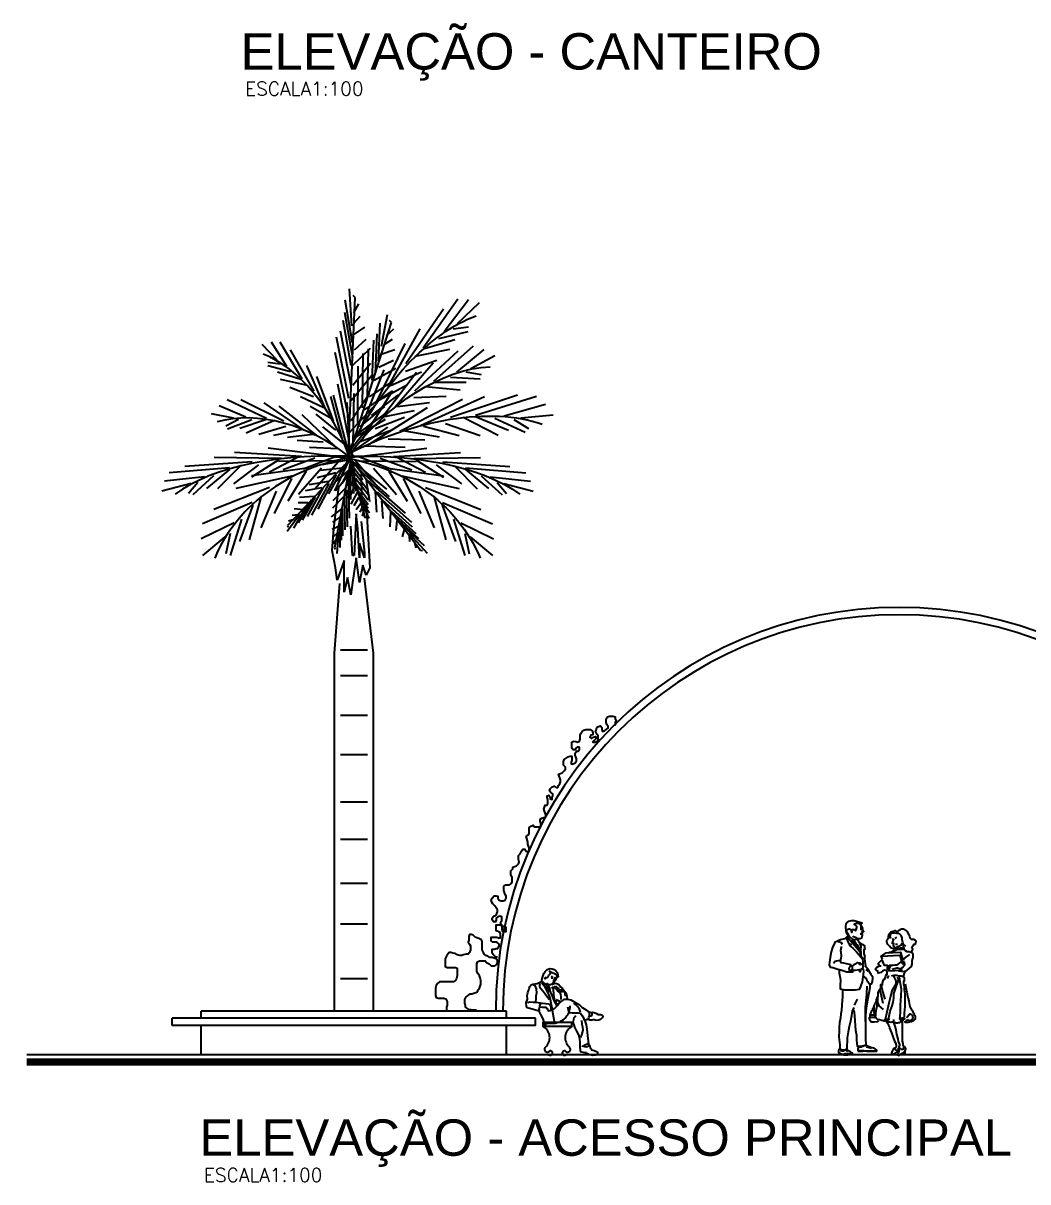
# Model space of a CAD drawing. Header units: millimetres. Extents: x 71 to 407, y 12 to 405.
# Drawn here: x 185.56 to 199.38, y 369.74 to 385.67 of the extents above; entities that cross this region are included whole.
import ezdxf

# ---------------------------------------------------------------- set-up
doc = ezdxf.new("R2010")
doc.units = ezdxf.units.MM
doc.header["$LTSCALE"] = 0.25
for name, color, linetype in [('ARV', 90, 'Continuous'), ('BANCOS', 21, 'Continuous'), ('canteiro', 4, 'Continuous'), ('COTA', 240, 'Continuous'), ('COTAS', 240, 'Continuous'), ('EXTERN', 7, 'Continuous'), ('L01', 250, 'Continuous'), ('VEGETACAO', 84, 'Continuous')]:
    doc.layers.add(name, color=color, linetype=linetype)
doc.styles.add('ARIAL', font='arial.ttf')
doc.styles.get("Standard").update_dxf_attribs({"font": 'romans.shx'})

# ---------------------------------------------------------------- blocks, each defined once
blk = doc.blocks.new('Bifman01')
for p, q in [((-0.177, 0.653), (-0.182, 0.629)), ((-0.172, 0.683), (-0.177, 0.653)), ((-0.146, 0.712), (-0.172, 0.683)), ((-0.165, 0.635), (-0.161, 0.652)), ((-0.161, 0.652), (-0.131, 0.669)), ((-0.124, 0.729), (-0.146, 0.712)), ((-0.131, 0.669), (-0.099, 0.684)), ((-0.098, 0.739), (-0.124, 0.729)), ((-0.099, 0.684), (-0.078, 0.693)), ((-0.069, 0.743), (-0.098, 0.739)), ((-0.078, 0.693), (-0.054, 0.71)), ((-0.074, 0.689), (-0.063, 0.668)), ((-0.043, 0.737), (-0.069, 0.743)), ((-0.063, 0.668), (-0.048, 0.648)), ((-0.048, 0.648), (-0.033, 0.621)), ((-0.028, 0.729), (-0.043, 0.737)), ((-0.016, 0.717), (-0.028, 0.729)), ((-0.002, 0.701), (-0.016, 0.717)), ((0.016, 0.674), (-0.002, 0.701)), ((0.041, 0.606), (0.016, 0.674)), ((-0.228, 0.478), (-0.244, 0.454)), ((-0.214, 0.493), (-0.228, 0.478)), ((-0.187, 0.523), (-0.214, 0.493)), ((-0.169, 0.479), (-0.19, 0.47)), ((-0.16, 0.54), (-0.187, 0.523)), ((-0.182, 0.629), (-0.159, 0.617)), ((-0.146, 0.493), (-0.169, 0.479)), ((-0.159, 0.628), (-0.165, 0.635)), ((-0.133, 0.542), (-0.16, 0.54)), ((-0.159, 0.617), (-0.149, 0.61)), ((-0.149, 0.61), (-0.147, 0.598)), ((-0.147, 0.598), (-0.143, 0.582)), ((-0.143, 0.504), (-0.146, 0.493)), ((-0.143, 0.582), (-0.131, 0.564)), ((-0.137, 0.503), (-0.143, 0.504)), ((-0.141, 0.614), (-0.133, 0.614)), ((-0.138, 0.604), (-0.133, 0.604)), ((-0.127, 0.487), (-0.137, 0.503)), ((-0.133, 0.604), (-0.136, 0.6)), ((-0.133, 0.614), (-0.127, 0.602)), ((-0.117, 0.534), (-0.133, 0.542)), ((-0.131, 0.564), (-0.103, 0.545)), ((-0.127, 0.602), (-0.12, 0.573)), ((-0.118, 0.479), (-0.127, 0.487)), ((-0.12, 0.573), (-0.108, 0.574)), ((-0.106, 0.489), (-0.118, 0.479)), ((-0.091, 0.525), (-0.117, 0.534)), ((-0.113, 0.62), (-0.098, 0.632)), ((-0.085, 0.617), (-0.106, 0.614)), ((-0.096, 0.496), (-0.106, 0.489)), ((-0.103, 0.545), (-0.086, 0.529)), ((-0.099, 0.472), (-0.1, 0.491)), ((-0.098, 0.632), (-0.085, 0.633)), ((-0.086, 0.529), (-0.091, 0.525)), ((-0.084, 0.525), (-0.072, 0.518)), ((-0.039, 0.479), (-0.074, 0.421)), ((-0.072, 0.518), (-0.057, 0.519)), ((-0.064, 0.473), (-0.038, 0.509)), ((-0.057, 0.519), (-0.041, 0.526)), ((-0.041, 0.526), (-0.022, 0.543)), ((-0.038, 0.509), (-0.039, 0.479)), ((-0.018, 0.48), (-0.034, 0.478)), ((-0.033, 0.621), (-0.016, 0.611)), ((0.002, 0.486), (-0.026, 0.433)), ((-0.025, 0.515), (0.019, 0.548)), ((-0.025, 0.515), (-0.003, 0.49)), ((-0.01, 0.492), (-0.018, 0.48)), ((-0.016, 0.611), (-0.003, 0.625)), ((-0.003, 0.625), (0, 0.608)), ((-0.003, 0.49), (0.048, 0.547)), ((0, 0.608), (0.006, 0.593)), ((0.019, 0.548), (0.034, 0.565)), ((0.044, 0.576), (0.041, 0.606)), ((0.057, 0.56), (0.044, 0.576)), ((0.109, 0.538), (0.057, 0.56)), ((0.075, 0.494), (0.057, 0.471)), ((0.081, 0.537), (0.072, 0.53)), ((0.072, 0.53), (0.075, 0.512)), ((0.075, 0.512), (0.075, 0.494)), ((0.077, 0.552), (0.081, 0.537)), ((0.139, 0.534), (0.109, 0.538)), ((0.141, 0.51), (0.122, 0.466)), ((0.169, 0.527), (0.139, 0.534)), ((0.15, 0.52), (0.141, 0.51)), ((0.162, 0.52), (0.15, 0.52)), ((0.192, 0.522), (0.169, 0.527)), ((0.21, 0.495), (0.192, 0.522)), ((0.22, 0.471), (0.21, 0.495)), ((-0.305, 0.325), (-0.352, 0.312)), ((-0.301, 0.364), (-0.305, 0.325)), ((-0.283, 0.41), (-0.301, 0.364)), ((-0.268, 0.322), (-0.297, 0.321)), ((-0.247, 0.455), (-0.283, 0.41)), ((-0.266, 0.422), (-0.276, 0.364)), ((-0.243, 0.303), (-0.268, 0.322)), ((-0.256, 0.44), (-0.258, 0.428)), ((-0.258, 0.428), (-0.235, 0.424)), ((-0.244, 0.454), (-0.256, 0.44)), ((-0.237, 0.429), (-0.233, 0.455)), ((-0.235, 0.424), (-0.214, 0.424)), ((-0.233, 0.455), (-0.221, 0.448)), ((-0.221, 0.448), (-0.206, 0.445)), ((-0.21, 0.388), (-0.218, 0.358)), ((-0.218, 0.358), (-0.217, 0.336)), ((-0.217, 0.336), (-0.216, 0.317)), ((-0.214, 0.424), (-0.201, 0.433)), ((-0.2, 0.425), (-0.21, 0.388)), ((-0.206, 0.445), (-0.193, 0.445)), ((-0.193, 0.445), (-0.2, 0.425)), ((-0.19, 0.47), (-0.193, 0.445)), ((-0.193, 0.42), (-0.17, 0.438)), ((-0.17, 0.438), (-0.151, 0.464)), ((-0.151, 0.464), (-0.136, 0.477)), ((-0.144, 0.264), (-0.117, 0.327)), ((-0.134, 0.297), (-0.127, 0.345)), ((-0.127, 0.345), (-0.118, 0.399)), ((-0.118, 0.399), (-0.116, 0.44)), ((-0.117, 0.327), (-0.096, 0.377)), ((-0.116, 0.44), (-0.115, 0.469)), ((-0.115, 0.469), (-0.099, 0.472)), ((-0.096, 0.377), (-0.076, 0.42)), ((-0.071, 0.321), (-0.081, 0.273)), ((-0.076, 0.42), (-0.064, 0.473)), ((-0.053, 0.38), (-0.071, 0.321)), ((-0.056, 0.324), (-0.068, 0.312)), ((-0.026, 0.362), (-0.056, 0.324)), ((-0.026, 0.433), (-0.053, 0.38)), ((-0.028, 0.476), (-0.036, 0.419)), ((0, 0.398), (-0.026, 0.362)), ((0.028, 0.433), (0, 0.398)), ((0.057, 0.471), (0.028, 0.433)), ((0.122, 0.466), (0.12, 0.405)), ((0.12, 0.405), (0.128, 0.362)), ((0.128, 0.362), (0.128, 0.321)), ((0.128, 0.321), (0.132, 0.29)), ((0.222, 0.452), (0.22, 0.471)), ((0.238, 0.416), (0.222, 0.452)), ((0.242, 0.391), (0.238, 0.416)), ((0.246, 0.374), (0.242, 0.391)), ((0.243, 0.323), (0.246, 0.374)), ((0.261, 0.273), (0.243, 0.323)), ((-0.554, 0.18), (-0.594, 0.153)), ((-0.511, 0.21), (-0.554, 0.18)), ((-0.468, 0.248), (-0.511, 0.21)), ((-0.489, 0.144), (-0.471, 0.183)), ((-0.471, 0.183), (-0.445, 0.221)), ((-0.409, 0.282), (-0.468, 0.248)), ((-0.445, 0.221), (-0.417, 0.25)), ((-0.417, 0.25), (-0.394, 0.27)), ((-0.352, 0.312), (-0.409, 0.282)), ((-0.344, 0.206), (-0.346, 0.233)), ((-0.342, 0.179), (-0.344, 0.206)), ((-0.329, 0.161), (-0.342, 0.179)), ((-0.317, 0.178), (-0.334, 0.14)), ((-0.332, 0.143), (-0.314, 0.211)), ((-0.314, 0.211), (-0.317, 0.178)), ((-0.218, 0.284), (-0.243, 0.303)), ((-0.218, 0.284), (-0.151, 0.313)), ((-0.191, 0.264), (-0.218, 0.284)), ((-0.169, 0.237), (-0.191, 0.264)), ((-0.19, 0.253), (-0.155, 0.254)), ((-0.15, 0.217), (-0.169, 0.237)), ((-0.146, 0.255), (-0.166, 0.227)), ((-0.151, 0.313), (-0.146, 0.255)), ((-0.128, 0.194), (-0.15, 0.217)), ((-0.106, 0.175), (-0.128, 0.194)), ((-0.094, 0.205), (-0.101, 0.142)), ((-0.081, 0.273), (-0.094, 0.205)), ((-0.066, 0.243), (-0.08, 0.216)), ((-0.08, 0.216), (-0.078, 0.168)), ((-0.078, 0.168), (-0.071, 0.164)), ((-0.071, 0.164), (-0.044, 0.157)), ((-0.046, 0.26), (-0.066, 0.243)), ((-0.007, 0.263), (-0.046, 0.26)), ((-0.045, 0.181), (-0.033, 0.182)), ((-0.044, 0.157), (-0.045, 0.181)), ((-0.033, 0.182), (-0.016, 0.209)), ((-0.016, 0.209), (0.036, 0.207)), ((0.035, 0.267), (-0.007, 0.263)), ((0.062, 0.273), (0.035, 0.267)), ((0.036, 0.207), (0.064, 0.214)), ((0.063, 0.253), (0.054, 0.263)), ((0.096, 0.276), (0.062, 0.273)), ((0.074, 0.229), (0.063, 0.253)), ((0.064, 0.214), (0.08, 0.21)), ((0.074, 0.21), (0.074, 0.229)), ((0.079, 0.201), (0.074, 0.21)), ((0.08, 0.21), (0.08, 0.198)), ((0.084, 0.196), (0.082, 0.164)), ((0.083, 0.159), (0.146, 0.176)), ((0.124, 0.281), (0.096, 0.276)), ((0.166, 0.282), (0.124, 0.281)), ((0.146, 0.176), (0.212, 0.196)), ((0.21, 0.284), (0.166, 0.282)), ((0.24, 0.275), (0.21, 0.284)), ((0.212, 0.196), (0.248, 0.205)), ((0.248, 0.205), (0.257, 0.228)), ((0.257, 0.228), (0.261, 0.273)), ((-0.791, 0.101), (-0.792, 0.084)), ((-0.792, 0.084), (-0.784, 0.067)), ((-0.76, 0.11), (-0.791, 0.101)), ((-0.784, 0.067), (-0.76, 0.044)), ((-0.731, 0.113), (-0.76, 0.11)), ((-0.76, 0.044), (-0.733, 0.034)), ((-0.733, 0.034), (-0.704, 0.029)), ((-0.708, 0.124), (-0.731, 0.113)), ((-0.676, 0.138), (-0.708, 0.124)), ((-0.704, 0.029), (-0.66, 0.042)), ((-0.651, 0.144), (-0.676, 0.138)), ((-0.66, 0.042), (-0.647, 0.033)), ((-0.656, 0.14), (-0.643, 0.129)), ((-0.643, 0.14), (-0.651, 0.144)), ((-0.647, 0.033), (-0.615, 0.035)), ((-0.618, 0.143), (-0.643, 0.14)), ((-0.643, 0.129), (-0.643, 0.117)), ((-0.643, 0.117), (-0.643, 0.097)), ((-0.643, 0.097), (-0.631, 0.091)), ((-0.631, 0.091), (-0.613, 0.087)), ((-0.594, 0.153), (-0.618, 0.143)), ((-0.615, 0.035), (-0.599, 0.043)), ((-0.611, 0.12), (-0.61, 0.145)), ((-0.611, 0.095), (-0.611, 0.12)), ((-0.603, 0.072), (-0.611, 0.095)), ((-0.595, 0.047), (-0.603, 0.072)), ((-0.599, 0.043), (-0.577, 0.041)), ((-0.577, 0.041), (-0.559, 0.036)), ((-0.559, 0.036), (-0.541, 0.039)), ((-0.541, 0.039), (-0.557, -0.002)), ((-0.527, 0.064), (-0.539, 0.036)), ((-0.507, 0.105), (-0.527, 0.064)), ((-0.487, 0.13), (-0.507, 0.105)), ((-0.499, 0.031), (-0.504, -0.022)), ((-0.461, 0.134), (-0.487, 0.13)), ((-0.426, 0.134), (-0.461, 0.134)), ((-0.371, 0.137), (-0.426, 0.134)), ((-0.402, 0.069), (-0.423, 0.099)), ((-0.393, 0.043), (-0.402, 0.069)), ((-0.398, -0.029), (-0.387, 0.006)), ((-0.392, 0.017), (-0.393, 0.043)), ((-0.387, 0.006), (-0.33, 0)), ((-0.334, 0.14), (-0.371, 0.137)), ((-0.317, 0.112), (-0.332, 0.143)), ((-0.33, 0), (-0.276, 0.003)), ((-0.298, 0.094), (-0.317, 0.112)), ((-0.284, 0.067), (-0.298, 0.094)), ((-0.249, 0.04), (-0.284, 0.067)), ((-0.276, 0.003), (-0.219, 0.009)), ((-0.209, 0.019), (-0.249, 0.04)), ((-0.219, 0.009), (-0.179, 0.001)), ((-0.179, 0.001), (-0.139, -0.01)), ((-0.126, 0.013), (-0.131, -0.009)), ((-0.116, 0.07), (-0.126, 0.013)), ((-0.101, 0.142), (-0.116, 0.07)), ((0.001, -0.019), (0.019, 0.02)), ((0.019, 0.02), (0.028, 0.054)), ((0.028, 0.054), (0.05, 0.095)), ((0.05, 0.095), (0.065, 0.123)), ((0.065, 0.123), (0.083, 0.159)), ((-0.572, -0.091), (-0.583, -0.178)), ((-0.563, -0.03), (-0.572, -0.091)), ((-0.557, -0.002), (-0.563, -0.03)), ((-0.516, -0.059), (-0.519, -0.104)), ((-0.519, -0.104), (-0.5, -0.166)), ((-0.504, -0.022), (-0.516, -0.059)), ((-0.464, -0.168), (-0.435, -0.118)), ((-0.435, -0.118), (-0.409, -0.064)), ((-0.409, -0.064), (-0.398, -0.029)), ((-0.139, -0.01), (-0.081, -0.012)), ((-0.081, -0.012), (-0.032, -0.01)), ((-0.032, -0.01), (-0.002, -0.026)), ((-0.002, -0.038), (0.001, -0.019)), ((-0.002, -0.026), (-0.002, -0.038)), ((-0.611, -0.305), (-0.62, -0.343)), ((-0.6, -0.311), (-0.611, -0.305)), ((-0.611, -0.316), (-0.597, -0.32)), ((-0.6, -0.289), (-0.585, -0.298)), ((-0.597, -0.297), (-0.6, -0.311)), ((-0.592, -0.255), (-0.597, -0.297)), ((-0.583, -0.178), (-0.592, -0.255)), ((-0.585, -0.298), (-0.557, -0.306)), ((-0.557, -0.306), (-0.533, -0.319)), ((-0.5, -0.166), (-0.485, -0.204)), ((-0.484, -0.342), (-0.483, -0.314)), ((-0.483, -0.274), (-0.478, -0.22)), ((-0.483, -0.314), (-0.483, -0.274)), ((-0.478, -0.22), (-0.464, -0.168)), ((-0.714, -0.402), (-0.722, -0.411)), ((-0.722, -0.411), (-0.722, -0.431)), ((-0.722, -0.431), (-0.695, -0.446)), ((-0.676, -0.384), (-0.714, -0.402)), ((-0.695, -0.446), (-0.657, -0.451)), ((-0.644, -0.375), (-0.676, -0.384)), ((-0.657, -0.451), (-0.601, -0.439)), ((-0.62, -0.343), (-0.644, -0.375)), ((-0.601, -0.439), (-0.576, -0.425)), ((-0.597, -0.32), (-0.578, -0.332)), ((-0.578, -0.332), (-0.56, -0.338)), ((-0.576, -0.425), (-0.569, -0.415)), ((-0.569, -0.415), (-0.55, -0.415)), ((-0.56, -0.338), (-0.533, -0.329)), ((-0.55, -0.415), (-0.526, -0.411)), ((-0.533, -0.319), (-0.517, -0.326)), ((-0.526, -0.411), (-0.499, -0.407)), ((-0.517, -0.326), (-0.505, -0.323)), ((-0.499, -0.407), (-0.489, -0.397)), ((-0.489, -0.397), (-0.485, -0.376)), ((-0.485, -0.376), (-0.484, -0.342))]:
    blk.add_line(p, q)
blk = doc.blocks.new('FW1', base_point=(0.9214, 1.1278))
for p, q in [((0.9275, 1.1278), (0.7274, 1.0065)), ((0.9002, 1.1105), (0.8275, 1.1018)), ((0.9123, 1.1191), (0.8396, 1.1191)), ((0.9123, 1.1148), (0.879, 1.0282)), ((0.8729, 1.0975), (0.788, 1.0888)), ((0.8911, 1.1061), (0.8669, 1.0325)), ((0.8487, 1.0845), (0.7699, 1.0758)), ((0.876, 1.0931), (0.8487, 1.0325)), ((0.8335, 1.0715), (0.7638, 1.0628)), ((0.8335, 1.0671), (0.8123, 1.0108)), ((0.8517, 1.0801), (0.8275, 1.0152)), ((0.8093, 1.0585), (0.7517, 1.0498)), ((0.8093, 1.0542), (0.7941, 1.0022)), ((0.782, 1.0412), (0.7274, 1.0325)), ((0.8002, 1.0498), (0.7426, 1.0412)), ((0.7729, 1.0368), (0.7668, 1.0022)), ((0.7911, 1.0412), (0.782, 1.0065)), ((0.7608, 1.0325), (0.7153, 1.0152)), ((0.7577, 1.0238), (0.7517, 1.0065)), ((0.7274, 1.0065), (0.7244, 1.0108)), ((0.7456, 1.0195), (0.7365, 1.0022))]:
    blk.add_line(p, q)
blk = doc.blocks.new('FW2', base_point=(0.9738, 1.1069))
for p, q in [((0.9395, 1.1069), (0.8491, 1.1247)), ((0.8959, 1.1024), (0.8023, 1.1069)), ((0.8896, 1.098), (0.8522, 1.0489)), ((0.9146, 1.098), (0.8709, 1.0579)), ((0.9458, 1.1069), (0.899, 1.0623)), ((0.8678, 1.0935), (0.7742, 1.0891)), ((0.8647, 1.0891), (0.8272, 1.0311)), ((0.8272, 1.0801), (0.7337, 1.0579)), ((0.8116, 1.0668), (0.7804, 0.991)), ((0.8366, 1.0712), (0.8023, 1.0088)), ((0.796, 1.0579), (0.7118, 1.0356)), ((0.796, 1.0534), (0.7648, 0.991)), ((0.7617, 1.0267), (0.7056, 1.0088)), ((0.7742, 1.0311), (0.7461, 0.9687)), ((0.743, 1.0044), (0.7025, 0.9776)), ((0.7524, 1.0088), (0.7399, 0.9732))]:
    blk.add_line(p, q)
blk.add_arc((0.9559, 0.84), 0.2677, 85.4923, 151.2663)
blk = doc.blocks.new('Homem e Mulher Conversando')
at = {"layer": 'L01'}
for p, q in [((0.025, 0.063), (0.054, 0.043)), ((0.308, 0.109), (0.381, 0.091))]:
    blk.add_line(p, q, dxfattribs=at)
blk.add_lwpolyline([(0.237, 1.792), (0.242, 1.797), (0.252, 1.808), (0.143, 1.839), (0.101, 1.839), (0.085, 1.834), (0.059, 1.829), (0.038, 1.813), (0.028, 1.792), (0.023, 1.766), (0.023, 1.745), (0.028, 1.724), (0.028, 1.703), (0.033, 1.677), (0.043, 1.667), (0.043, 1.661), (0.054, 1.651), (0.064, 1.651), (0.049, 1.677), (0.043, 1.703), (0.049, 1.719), (0.059, 1.724), (0.07, 1.729), (0.08, 1.729), (0.096, 1.719), (0.101, 1.714), (0.101, 1.703), (0.106, 1.688), (0.106, 1.682), (0.117, 1.682), (0.111, 1.714), (0.122, 1.719), (0.143, 1.719), (0.158, 1.708), (0.158, 1.708), (0.164, 1.708), (0.169, 1.719), (0.179, 1.75), (0.179, 1.761), (0.164, 1.782), (0.143, 1.792), (0.148, 1.797), (0.169, 1.808), (0.19, 1.808), (0.205, 1.808), (0.221, 1.797)], close=True, dxfattribs=at)
for points in [[(0.226, 1.792), (0.252, 1.75), (0.263, 1.74), (0.258, 1.735), (0.237, 1.735), (0.237, 1.729), (0.237, 1.719), (0.247, 1.724), (0.263, 1.724)], [(0.226, 1.755), (0.252, 1.755)], [(0.059, 1.651), (0.054, 1.63), (0.043, 1.62), (0.033, 1.609), (0.017, 1.594), (-0.009, 1.588), (-0.045, 1.578), (-0.077, 1.567), (-0.097, 1.557), (-0.118, 1.547), (-0.129, 1.531), (-0.155, 1.473), (-0.171, 1.416), (-0.186, 1.338), (-0.197, 1.27), (-0.202, 1.233), (-0.186, 1.202), (-0.15, 1.197), (-0.082, 1.176), (-0.04, 1.165), (0.017, 1.15), (0.043, 1.139), (0.07, 1.139), (0.085, 1.144), (0.08, 1.16), (0.075, 1.186), (0.08, 1.202), (0.09, 1.217), (0.101, 1.223), (0.106, 1.228), (0.111, 1.223), (0.101, 1.223), (0.122, 1.223), (0.117, 1.212), (0.117, 1.186), (0.111, 1.17), (0.122, 1.165), (0.101, 1.16), (0.085, 1.155)], [(0.033, 1.604), (0.07, 1.526), (0.096, 1.52), (0.096, 1.515), (0.08, 1.5), (0.127, 1.463), (0.174, 1.416), (0.258, 1.317), (0.237, 1.364), (0.231, 1.4), (0.179, 1.463), (0.049, 1.614), (0.101, 1.557), (0.137, 1.583), (0.117, 1.562), (0.211, 1.468), (0.237, 1.416), (0.221, 1.452), (0.195, 1.505), (0.169, 1.526), (0.132, 1.583)], [(0.059, 1.646), (0.075, 1.625), (0.09, 1.609), (0.127, 1.583), (0.153, 1.583), (0.164, 1.583), (0.19, 1.588), (0.195, 1.578), (0.205, 1.567), (0.205, 1.557), (0.205, 1.552), (0.221, 1.536), (0.226, 1.531), (0.226, 1.531), (0.247, 1.52), (0.268, 1.515), (0.268, 1.51), (0.284, 1.5), (0.284, 1.463), (0.284, 1.458), (0.289, 1.447), (0.278, 1.442), (0.278, 1.437), (0.278, 1.426), (0.278, 1.405), (0.278, 1.385), (0.284, 1.364), (0.289, 1.353), (0.284, 1.343), (0.284, 1.327), (0.289, 1.28), (0.299, 1.223), (0.31, 1.207), (0.331, 1.181), (0.352, 1.144), (0.372, 1.108), (0.398, 1.076), (0.398, 1.055), (0.393, 1.008), (0.378, 0.967), (0.352, 0.972), (0.331, 1.003), (0.32, 1.029), (0.299, 1.055), (0.278, 1.071), (0.273, 1.087)], [(0.127, 1.635), (0.132, 1.625), (0.164, 1.614), (0.195, 1.599), (0.226, 1.599), (0.247, 1.604), (0.252, 1.625), (0.258, 1.646), (0.237, 1.656)], [(0.258, 1.719), (0.263, 1.708), (0.278, 1.693), (0.273, 1.688), (0.252, 1.688), (0.252, 1.682), (0.252, 1.672), (0.247, 1.661), (0.237, 1.656), (0.226, 1.656)], [(0.242, 1.693), (0.252, 1.688)], [(0.697, 1.459), (0.689, 1.451), (0.648, 1.467), (0.632, 1.492), (0.607, 1.516), (0.599, 1.533), (0.599, 1.533), (0.591, 1.549), (0.591, 1.566), (0.599, 1.582), (0.607, 1.59), (0.615, 1.607), (0.615, 1.623), (0.624, 1.656), (0.648, 1.689), (0.681, 1.697), (0.706, 1.705), (0.73, 1.689), (0.738, 1.689), (0.755, 1.705), (0.78, 1.722), (0.796, 1.73), (0.821, 1.73), (0.853, 1.713), (0.87, 1.697), (0.894, 1.648), (0.903, 1.631), (0.911, 1.607), (0.927, 1.59), (0.96, 1.59), (0.985, 1.574), (0.993, 1.566), (0.993, 1.549), (0.985, 1.516), (0.96, 1.516), (0.952, 1.492), (0.935, 1.475), (0.944, 1.451), (0.927, 1.41)], [(0.853, 1.492), (0.821, 1.516), (0.812, 1.541), (0.804, 1.582), (0.804, 1.607), (0.788, 1.64), (0.771, 1.656), (0.747, 1.664), (0.73, 1.664), (0.706, 1.672), (0.656, 1.672), (0.632, 1.656)], [(0.648, 1.598), (0.64, 1.623), (0.648, 1.656)], [(0.706, 1.598), (0.73, 1.615)], [(-0.019, 1.515), (-0.03, 1.536), (-0.056, 1.547), (-0.077, 1.552)], [(0.216, 1.531), (0.237, 1.489), (0.231, 1.447), (0.237, 1.405), (0.237, 1.364), (0.242, 1.348), (0.258, 1.332), (0.258, 1.306), (0.263, 1.28), (0.263, 1.244), (0.258, 1.233), (0.268, 1.223), (0.268, 1.217), (0.263, 1.202), (0.252, 1.186), (0.268, 1.176), (0.273, 1.139), (0.263, 1.071), (0.252, 1.003), (0.231, 0.935), (0.211, 0.894), (0.158, 0.888), (0.08, 0.888), (0.017, 0.888), (-0.045, 0.899), (-0.045, 0.961), (-0.04, 1.019), (-0.045, 1.05), (-0.056, 1.118), (-0.056, 1.17)], [(-0.045, 1.311), (-0.035, 1.327), (-0.03, 1.353), (-0.03, 1.374), (-0.035, 1.39), (-0.035, 1.405), (-0.04, 1.426), (-0.035, 1.458), (-0.024, 1.489)], [(0.607, 1.401), (0.632, 1.41), (0.648, 1.41), (0.681, 1.426), (0.706, 1.434), (0.722, 1.442), (0.738, 1.451), (0.763, 1.451), (0.788, 1.451), (0.821, 1.451), (0.845, 1.434), (0.87, 1.418), (0.894, 1.418), (0.927, 1.41), (0.944, 1.401), (0.952, 1.377), (0.952, 1.336), (0.935, 1.295), (0.935, 1.245), (0.927, 1.212), (0.87, 1.163), (0.837, 1.138), (0.755, 1.147)], [(0.665, 1.525), (0.681, 1.566), (0.689, 1.582), (0.673, 1.59), (0.665, 1.582)], [(0.697, 1.525), (0.681, 1.525), (0.681, 1.5), (0.706, 1.467), (0.796, 1.508), (0.804, 1.533)], [(0.738, 1.516), (0.714, 1.516)], [(0.722, 1.434), (0.73, 1.459), (0.78, 1.467), (0.829, 1.475), (0.829, 1.451)], [(0.816, 1.506), (0.816, 1.498), (0.816, 1.482)], [(0.101, 1.233), (0.038, 1.249), (0.002, 1.259), (-0.035, 1.264), (-0.045, 1.285), (-0.05, 1.291), (-0.04, 1.301), (-0.077, 1.291), (-0.103, 1.285), (-0.124, 1.28), (-0.129, 1.27), (-0.139, 1.254)], [(0.599, 1.097), (0.599, 1.114), (0.599, 1.122), (0.599, 1.147), (0.583, 1.155), (0.566, 1.163), (0.55, 1.155), (0.533, 1.147), (0.509, 1.13), (0.476, 1.122), (0.468, 1.147), (0.443, 1.163), (0.435, 1.18), (0.451, 1.196), (0.476, 1.212), (0.492, 1.221), (0.484, 1.237), (0.476, 1.253), (0.525, 1.303), (0.55, 1.237), (0.558, 1.229), (0.591, 1.229), (0.599, 1.229), (0.607, 1.221), (0.624, 1.221), (0.64, 1.229), (0.656, 1.229), (0.681, 1.229), (0.706, 1.237), (0.73, 1.237), (0.747, 1.245), (0.763, 1.253), (0.788, 1.278), (0.804, 1.278), (0.821, 1.278), (0.837, 1.27), (0.821, 1.262), (0.804, 1.253), (0.837, 1.253), (0.837, 1.229), (0.821, 1.212), (0.812, 1.196), (0.796, 1.188), (0.796, 1.18), (0.771, 1.18), (0.738, 1.188), (0.73, 1.188), (0.665, 1.171)], [(0.517, 1.352), (0.583, 1.401), (0.78, 1.41), (0.812, 1.295)], [(0.533, 1.311), (0.517, 1.352), (0.771, 1.368), (0.796, 1.286)], [(0.821, 1.295), (0.829, 1.319), (0.862, 1.344), (0.894, 1.368), (0.911, 1.377)], [(0.08, 1.139), (0.117, 1.139), (0.127, 1.139), (0.117, 1.155), (0.137, 1.16), (0.158, 1.16), (0.211, 1.17), (0.211, 1.16), (0.216, 1.144), (0.231, 1.144), (0.237, 1.16), (0.242, 1.181), (0.252, 1.186)], [(0.258, 1.233), (0.252, 1.238), (0.226, 1.244), (0.211, 1.244), (0.211, 1.244), (0.231, 1.238), (0.231, 1.254), (0.221, 1.259), (0.195, 1.264), (0.179, 1.264), (0.158, 1.244), (0.137, 1.233), (0.122, 1.223)], [(0.305, 1.17), (0.331, 1.15), (0.331, 1.176)], [(0.361, 0.547), (0.402, 0.547), (0.418, 0.547), (0.443, 0.539), (0.443, 0.547), (0.443, 0.572), (0.451, 0.629), (0.459, 0.67), (0.459, 0.695), (0.468, 0.728), (0.468, 0.761), (0.476, 0.818), (0.476, 0.851), (0.492, 0.892), (0.509, 0.917), (0.509, 0.941), (0.509, 0.966), (0.525, 0.95), (0.533, 0.958), (0.533, 0.982), (0.542, 1.015), (0.55, 1.04), (0.566, 1.04), (0.574, 1.073), (0.599, 1.114), (0.599, 1.122)], [(0.484, 1.229), (0.5, 1.221), (0.517, 1.221)], [(0.591, 1.212), (0.624, 1.212), (0.624, 1.196), (0.599, 1.196), (0.599, 1.18), (0.632, 1.171), (0.607, 1.147)], [(0.788, 1.18), (0.796, 1.155), (0.615, 1.147)], [(0.624, 1.155), (0.632, 1.188), (0.648, 1.221)], [(0.829, 1.065), (0.829, 1.089), (0.837, 1.122), (0.853, 1.155)], [(0.132, 0.617), (0.143, 0.585), (0.148, 0.528), (0.153, 0.47), (0.158, 0.397), (0.164, 0.335), (0.174, 0.267), (0.174, 0.204), (0.179, 0.152), (0.184, 0.115), (0.221, 0.115), (0.258, 0.12), (0.31, 0.136), (0.305, 0.22), (0.305, 0.329), (0.305, 0.429), (0.305, 0.533), (0.315, 0.648), (0.331, 0.752), (0.352, 0.852), (0.362, 0.925), (0.362, 0.967)], [(0.574, 0.49), (0.599, 0.588), (0.624, 0.711), (0.648, 0.802), (0.665, 0.884), (0.722, 0.974), (0.722, 1.015), (0.689, 1.081)], [(0.615, 1.089), (0.599, 1.048)], [(0.615, 0.481), (0.64, 0.596), (0.665, 0.67), (0.681, 0.72), (0.689, 0.777), (0.689, 0.835), (0.722, 0.933), (0.738, 0.982), (0.755, 1.023), (0.755, 1.04), (0.738, 1.065)], [(0.837, 0.514), (0.837, 0.572), (0.845, 0.662), (0.845, 0.736), (0.845, 0.794), (0.845, 0.835), (0.837, 0.892), (0.837, 0.941), (0.829, 0.974), (0.829, 1.015), (0.837, 1.015), (0.837, 1.056), (0.829, 1.065), (0.788, 1.081), (0.755, 1.081), (0.73, 1.089), (0.689, 1.089), (0.656, 1.081)], [(0.771, 0.49), (0.78, 0.58), (0.78, 0.679), (0.788, 0.81), (0.796, 0.9), (0.78, 0.974), (0.771, 1.023), (0.771, 1.048), (0.763, 1.065)], [(-0.019, 0.894), (-0.019, 0.799), (-0.024, 0.685), (-0.03, 0.606), (-0.04, 0.559), (-0.045, 0.507), (-0.056, 0.439), (-0.061, 0.382), (-0.061, 0.324), (-0.066, 0.246), (-0.053, 0.136), (-0.053, 0.078), (-0.022, 0.068), (0.014, 0.068), (0.046, 0.073), (0.054, 0.23), (0.07, 0.34), (0.08, 0.392), (0.096, 0.465), (0.111, 0.538), (0.122, 0.596), (0.143, 0.648)], [(0.32, 0.941), (0.315, 0.831), (0.294, 0.653), (0.294, 0.455)], [(0.542, 0.703), (0.525, 0.785), (0.5, 0.884)], [(0.517, 0.95), (0.533, 0.867), (0.566, 0.761)], [(0.148, 0.679), (0.169, 0.726), (0.19, 0.763)], [(0.435, 0.498), (0.418, 0.588), (0.418, 0.654)], [(0.459, 0.736), (0.484, 0.67), (0.542, 0.621)], [(0.345, 0.514), (0.353, 0.481), (0.377, 0.449), (0.418, 0.449), (0.468, 0.457), (0.484, 0.465)], [(0.574, 0.465), (0.583, 0.465), (0.591, 0.449), (0.599, 0.44), (0.599, 0.432), (0.607, 0.424), (0.615, 0.407), (0.624, 0.391), (0.632, 0.366), (0.656, 0.301), (0.681, 0.235), (0.697, 0.186), (0.714, 0.161), (0.722, 0.128), (0.722, 0.112), (0.714, 0.095), (0.706, 0.087), (0.697, 0.087), (0.706, 0.071), (0.73, 0.062), (0.747, 0.062), (0.755, 0.087), (0.763, 0.104), (0.771, 0.128), (0.771, 0.145), (0.755, 0.177), (0.747, 0.219), (0.73, 0.276), (0.722, 0.342), (0.706, 0.391), (0.689, 0.44), (0.689, 0.473), (0.689, 0.481)], [(0.796, 0.49), (0.804, 0.465), (0.804, 0.44), (0.804, 0.407), (0.804, 0.375), (0.804, 0.325), (0.804, 0.284), (0.804, 0.251), (0.804, 0.227), (0.804, 0.186), (0.812, 0.153), (0.812, 0.136), (0.821, 0.112), (0.821, 0.087), (0.812, 0.071), (0.788, 0.071)], [(-0.048, 0.057), (-0.027, 0.052), (-0.001, 0.047), (-0.001, 0.052), (0.004, 0.057), (0.02, 0.068), (0.035, 0.073), (0.046, 0.068), (0.061, 0.057), (0.082, 0.047), (0.103, 0.031), (0.114, 0.026), (0.114, 0.015), (0.046, 0.01), (0.009, 0.01), (0, 0), (-0.026, 0), (-0.069, 0.026), (-0.069, 0.047), (-0.064, 0.078)], [(0.211, 0.105), (0.2, 0.094), (0.195, 0.079), (0.195, 0.058), (0.263, 0.058), (0.278, 0.058), (0.44, 0.052), (0.456, 0.052), (0.456, 0.063), (0.417, 0.089), (0.375, 0.099), (0.328, 0.115), (0.323, 0.12), (0.305, 0.131)], [(0.195, 0.047), (0.263, 0.047), (0.284, 0.052), (0.32, 0.047), (0.456, 0.049)], [(0.211, 0.105), (0.242, 0.105), (0.273, 0.12), (0.305, 0.126)], [(0.689, 0.095), (0.665, 0.046), (0.656, 0.021), (0.665, 0.005), (0.689, 0.005), (0.747, 0.046), (0.788, 0.095)], [(0.763, 0.062), (0.747, 0.021), (0.738, -0.003), (0.763, -0.011), (0.78, 0.005), (0.821, 0.03), (0.845, 0.054), (0.853, 0.079), (0.845, 0.104), (0.845, 0.112)], [(0.829, 0.013), (0.845, 0.021), (0.845, 0.054)]]:
    blk.add_lwpolyline(points, dxfattribs=at)
for points in [[(0.845, 0.974, 0.002791), (0.864, 0.875, 0.004228), (0.878, 0.81, 0.001087), (0.91, 0.667, 0.03367), (0.911, 0.662, 0.052829), (0.921, 0.641, -0.019732), (0.952, 0.588, -0.005495), (0.964, 0.564, -0.005135), (0.977, 0.539, -0.111165), (0.983, 0.51, -0.114219), (0.977, 0.481, -0.15023), (0.962, 0.466, -0.068185), (0.919, 0.449, -0.061858), (0.853, 0.44, -0.42873), (0.845, 0.449, -0.186042), (0.849, 0.457, -0.062095), (0.87, 0.473, -0.270861), (0.898, 0.473, 0.26174), (0.927, 0.473, 0.15211), (0.95, 0.497, 0.194085), (0.952, 0.522, 0.071187), (0.945, 0.537, 0.083757), (0.935, 0.547, 0.101273), (0.913, 0.558, 0.238077), (0.903, 0.555, 0.085792), (0.889, 0.539, -0.056251), (0.87, 0.514, -0.0054), (0.866, 0.51, -0.004999), (0.862, 0.506)], [(0.459, 0.794, 0.011889), (0.454, 0.778, 0.019261), (0.451, 0.769, 0.033276), (0.446, 0.742, -0.060448), (0.443, 0.728, -0.117904), (0.435, 0.715, 0.11789), (0.427, 0.703, 0.016534), (0.422, 0.69, -0.018219), (0.418, 0.679, -0.005132), (0.409, 0.654, -0.007522), (0.402, 0.637, -0.019686), (0.394, 0.621, 0.009547), (0.377, 0.588, 0.01766), (0.369, 0.57, 0.014972), (0.361, 0.547, 0.142251), (0.36, 0.521, 0.344195), (0.369, 0.514), (0.41, 0.514), (0.443, 0.514, -0.658848), (0.444, 0.511, 0.275524), (0.443, 0.506, 0.117825), (0.45, 0.495, 0.135978), (0.459, 0.49), (0.492, 0.481), (0.525, 0.473), (0.558, 0.465, 0.658787), (0.567, 0.476, -0.574214), (0.574, 0.49), (0.607, 0.49), (0.615, 0.49, -0.414214), (0.62, 0.485, -0.180122), (0.615, 0.473, -0.560278), (0.604, 0.475, 0.386739), (0.591, 0.481, 0.124256), (0.576, 0.472, 0.318881), (0.574, 0.465, 0.213831), (0.584, 0.456, 0.056806), (0.632, 0.449, 0.035068), (0.663, 0.449, -0.060431), (0.681, 0.449, -0.043011), (0.696, 0.445, 0.036998), (0.714, 0.44, 0.044211), (0.728, 0.439, 0.023247), (0.755, 0.44, 0.112406), (0.787, 0.451, 0.245956), (0.796, 0.465, 0.393519), (0.789, 0.473, -0.292735), (0.78, 0.481, -0.343975), (0.788, 0.503, -0.233614), (0.821, 0.506, -0.10247), (0.83, 0.5, -0.100012), (0.837, 0.49), (0.837, 0.49, 0.080595), (0.828, 0.487, 0.080595), (0.821, 0.481, 0.080628), (0.815, 0.474, 0.080628), (0.812, 0.465)]]:
    blk.add_lwpolyline(points, format="xyb", dxfattribs=at)
blk.add_arc((0.03, 0.278), 0.28, 264.6259, 287.0884, dxfattribs=at)

msp = doc.modelspace()

# ---------------------------------------------------------------- linework, layer by layer
msp.add_line((185.61, 371.486), (209.61, 371.486))
at = {"const_width": 0.1}
msp.add_lwpolyline([(185.61, 371.386), (209.61, 371.386)], dxfattribs=at)
at = {"layer": 'ARV'}
for p, q in [((189.832, 378.719), (189.903, 379.292)), ((190.139, 378.921), (190.115, 378.349)), ((190.162, 378.719), (190.139, 378.921)), ((190.28, 379.056), (190.327, 378.181)), ((190.091, 378.349), (190.068, 378.753)), ((190.209, 378.82), (190.256, 378.383)), ((189.809, 378.417), (189.832, 378.719)), ((190.186, 378.316), (190.162, 378.719)), ((190.186, 378.518), (190.186, 378.316)), ((190.256, 378.316), (190.186, 378.518)), ((189.856, 378.181), (189.809, 378.417)), ((189.974, 378.282), (189.879, 378.013)), ((189.974, 377.845), (189.974, 378.282)), ((190.115, 378.349), (190.091, 378.349)), ((190.139, 378.316), (190.091, 377.979)), ((190.186, 377.979), (190.139, 378.316)), ((190.256, 378.383), (190.256, 378.316)), ((189.879, 378.013), (189.856, 378.181)), ((190.233, 378.215), (190.186, 377.979)), ((190.28, 378.08), (190.233, 378.215)), ((190.327, 378.181), (190.28, 378.08)), ((190.021, 378.046), (189.974, 377.845)), ((190.068, 377.811), (190.021, 378.046)), ((190.091, 377.979), (190.068, 377.811))]:
    msp.add_line(p, q, dxfattribs=at)
at = {"layer": 'ARV', "color": 92}
for p, q in [((189.842, 377.006), (189.915, 377.964)), ((190.378, 377.006), (190.256, 378.039)), ((189.842, 372.086), (189.842, 377.006)), ((190.295, 377.05), (189.927, 377.05)), ((190.378, 372.086), (190.378, 377.006)), ((190.295, 376.696), (189.927, 376.696)), ((190.295, 376.152), (189.927, 376.152)), ((190.295, 375.607), (189.927, 375.607)), ((190.295, 374.959), (189.927, 374.959)), ((190.295, 374.444), (189.927, 374.444)), ((190.295, 373.84), (189.927, 373.84)), ((190.295, 373.281), (189.927, 373.281)), ((190.295, 372.53), (189.927, 372.53))]:
    msp.add_line(p, q, dxfattribs=at)
at = {"layer": 'BANCOS'}
msp.add_lwpolyline([(192.71, 371.876), (193.11, 371.876), (193.11, 371.926), (192.71, 371.926)], close=True, dxfattribs=at)
for centre, radius, start, end in [((192.628, 371.72), 0.176, 311.1956, 62.2981), ((193.192, 371.72), 0.176, 117.7019, 228.8044), ((192.769, 371.559), 0.0377, 131.1956, 311.2052), ((193.051, 371.559), 0.0377, 228.7948, 48.8044), ((192.813, 371.508), 0.03, 228.7948, 131.2052), ((193.006, 371.508), 0.03, 48.7948, 311.2052)]:
    msp.add_arc(centre, radius, start, end, dxfattribs=at)
at = {"layer": 'canteiro'}
for p, q in [((192.21, 372.086), (188.01, 372.086)), ((188.01, 371.986), (188.01, 372.086)), ((192.21, 371.986), (192.21, 372.086)), ((187.61, 371.886), (187.61, 371.986)), ((192.61, 371.986), (187.61, 371.986)), ((192.61, 371.886), (192.61, 371.986)), ((192.61, 371.886), (187.61, 371.886)), ((188.01, 371.486), (188.01, 371.886)), ((192.21, 371.486), (192.21, 371.886))]:
    msp.add_line(p, q, dxfattribs=at)
at = {"layer": 'COTA'}
for radius in [5.55, 5.45]:
    msp.add_arc((197.61, 372.086), radius, 0, 180, dxfattribs=at)
at = {"layer": 'VEGETACAO'}
for points in [[(192.084, 372.822), (192.057, 372.831), (192.031, 372.857), (192.014, 372.883), (192.014, 372.936), (192.04, 372.936), (192.066, 372.945), (192.092, 372.945), (192.11, 372.98), (192.11, 373.006), (192.075, 373.032), (192.022, 373.032), (191.996, 373.05), (191.996, 373.102), (192.075, 373.102), (192.101, 373.094), (192.127, 373.094), (192.127, 373.146), (192.119, 373.172), (192.066, 373.19), (192.066, 373.269), (192.119, 373.269), (192.145, 373.26), (192.145, 373.207), (192.154, 373.181), (192.206, 373.181), (192.206, 373.234), (192.154, 373.251), (192.136, 373.277), (192.127, 373.304), (192.145, 373.33), (192.145, 373.382), (192.119, 373.391), (192.092, 373.382), (192.066, 373.365), (192.066, 373.339), (192.057, 373.312), (192.031, 373.312), (192.014, 373.339), (192.014, 373.365), (192.031, 373.391), (192.057, 373.4), (192.075, 373.426), (192.084, 373.452), (192.084, 373.479), (192.066, 373.505), (192.049, 373.531), (192.022, 373.558), (192.005, 373.584), (191.996, 373.61), (192.014, 373.636), (192.04, 373.671), (192.066, 373.671), (192.092, 373.663), (192.092, 373.636), (192.11, 373.61), (192.136, 373.601), (192.163, 373.601), (192.189, 373.61), (192.206, 373.636), (192.206, 373.663), (192.189, 373.689), (192.18, 373.715), (192.171, 373.741), (192.171, 373.803), (192.198, 373.82), (192.25, 373.82), (192.276, 373.838), (192.285, 373.864), (192.285, 373.925), (192.268, 373.96), (192.268, 374.013), (192.294, 374.039), (192.294, 374.065), (192.32, 374.074), (192.346, 374.083), (192.373, 374.109), (192.381, 374.135), (192.373, 374.17), (192.373, 374.223), (192.399, 374.249), (192.417, 374.284), (192.434, 374.31), (192.46, 374.31), (192.478, 374.284), (192.504, 374.275), (192.522, 374.302), (192.522, 374.328), (192.513, 374.354), (192.504, 374.38), (192.504, 374.407), (192.487, 374.459), (192.478, 374.486), (192.504, 374.503), (192.522, 374.529), (192.522, 374.608), (192.548, 374.626), (192.574, 374.643), (192.592, 374.617), (192.679, 374.617), (192.679, 374.669), (192.671, 374.696), (192.671, 374.722), (192.697, 374.739), (192.723, 374.748), (192.749, 374.757), (192.749, 374.783), (192.741, 374.809), (192.732, 374.836), (192.723, 374.862), (192.732, 374.888), (192.741, 374.915), (192.767, 374.915), (192.776, 374.941), (192.776, 374.993), (192.767, 375.02), (192.767, 375.046), (192.793, 375.055), (192.811, 375.028), (192.811, 375.002), (192.837, 374.993), (192.837, 375.02), (192.846, 375.046), (192.846, 375.072), (192.819, 375.09), (192.802, 375.116), (192.811, 375.142), (192.837, 375.168), (192.863, 375.177), (192.89, 375.16), (192.916, 375.16), (192.925, 375.186), (192.942, 375.212), (192.951, 375.238), (192.951, 375.265), (192.942, 375.291), (192.933, 375.317), (192.925, 375.343), (192.951, 375.352), (192.977, 375.361), (193.003, 375.387), (193.021, 375.414), (193.021, 375.44), (192.995, 375.466), (192.995, 375.519), (193.003, 375.545), (193.056, 375.58), (193.082, 375.589), (193.108, 375.589), (193.108, 375.536), (193.1, 375.51), (193.1, 375.484), (193.126, 375.484), (193.152, 375.501), (193.17, 375.527), (193.17, 375.554), (193.161, 375.58), (193.152, 375.606), (193.152, 375.632), (193.17, 375.659), (193.196, 375.659), (193.214, 375.685), (193.214, 375.711), (193.187, 375.72), (193.161, 375.702), (193.152, 375.676), (193.126, 375.676), (193.108, 375.702), (193.108, 375.781), (193.135, 375.799), (193.161, 375.79), (193.187, 375.781), (193.214, 375.799), (193.222, 375.825), (193.222, 375.878), (193.231, 375.904), (193.249, 375.93), (193.275, 375.948), (193.301, 375.956), (193.362, 375.956), (193.389, 375.939), (193.398, 375.913), (193.398, 375.886), (193.371, 375.878), (193.354, 375.851), (193.38, 375.834), (193.406, 375.851), (193.433, 375.86), (193.441, 375.834), (193.415, 375.807), (193.398, 375.781), (193.424, 375.781), (193.45, 375.79), (193.468, 375.816), (193.468, 375.869), (193.45, 375.895), (193.433, 375.921), (193.441, 375.948), (193.45, 375.983), (193.476, 376), (193.503, 376.009), (193.52, 375.983), (193.52, 375.956), (193.529, 375.93), (193.555, 375.939), (193.581, 375.956), (193.608, 375.974), (193.608, 376), (193.59, 376.026), (193.581, 376.053), (193.581, 376.105), (193.599, 376.131), (193.625, 376.14), (193.678, 376.14), (193.704, 376.131), (193.704, 376.105), (193.722, 376.079), (193.704, 376.053), (193.704, 376.026), (193.713, 376.018)], [(191.795, 372.096), (191.751, 372.096), (191.725, 372.104), (191.698, 372.104), (191.672, 372.122), (191.646, 372.139), (191.646, 372.166), (191.637, 372.192), (191.637, 372.244), (191.654, 372.279), (191.681, 372.297), (191.707, 372.323), (191.733, 372.323), (191.76, 372.332), (191.786, 372.341), (191.812, 372.349), (191.821, 372.376), (191.838, 372.402), (191.847, 372.428), (191.856, 372.454), (191.856, 372.507), (191.847, 372.542), (191.838, 372.568), (191.821, 372.595), (191.803, 372.63), (191.803, 372.735), (191.812, 372.761), (191.838, 372.778), (191.917, 372.778), (191.935, 372.752), (191.97, 372.735), (191.996, 372.708), (192.049, 372.708), (192.075, 372.726), (192.084, 372.752), (192.084, 372.778), (192.066, 372.805), (192.04, 372.813), (192.014, 372.822), (191.979, 372.822), (191.952, 372.84), (191.926, 372.848), (191.9, 372.866), (191.891, 372.892), (191.873, 372.927), (191.873, 373.041), (191.865, 373.067), (191.83, 373.085), (191.803, 373.094), (191.777, 373.102), (191.751, 373.129), (191.725, 373.137), (191.698, 373.137), (191.69, 373.111), (191.69, 373.059), (191.681, 373.032), (191.698, 373.006), (191.716, 372.98), (191.716, 372.927), (191.698, 372.892), (191.681, 372.866), (191.654, 372.866), (191.619, 372.857), (191.593, 372.848), (191.567, 372.848), (191.532, 372.857), (191.497, 372.875), (191.471, 372.883), (191.444, 372.892), (191.418, 372.892), (191.4, 372.866), (191.383, 372.84), (191.365, 372.805), (191.365, 372.7), (191.392, 372.682), (191.506, 372.682), (191.532, 372.673), (191.532, 372.568), (191.523, 372.533), (191.506, 372.507), (191.479, 372.489), (191.287, 372.489), (191.26, 372.463), (191.243, 372.437), (191.234, 372.402), (191.234, 372.297), (191.243, 372.271), (191.269, 372.262), (191.348, 372.262), (191.374, 372.253), (191.392, 372.218), (191.392, 372.166), (191.383, 372.139), (191.383, 372.087), (191.392, 372.087)]]:
    msp.add_lwpolyline(points, dxfattribs=at)

# ---------------------------------------------------------------- block references
at = {"layer": 'ARV', "zscale": 7.054735394134265}
for name, p, xscale, yscale, rotation in [('FW2', (190.045, 379.786), -9.72319170839841, 5.004118762933842, 62.50943868482007), ('FW1', (190.008, 379.68), -10.91530716689936, 5.589707128809096, 104.6296567400382), ('FW1', (190.008, 379.68), -9.462416451851292, 5.962354270729691, 93.19011385698884), ('FW2', (190.048, 379.705), 6.950789776654669, 4.125874129421504, 291.9852005670236), ('FW2', (190.045, 379.733), -8.56832985797561, 5.323530598865773, 50.84398092701401), ('FW2', (190.008, 379.733), -10.31924943764888, 5.696177740786425, 25.75448643598235), ('FW2', (190.048, 379.705), 6.950789776654665, 4.889924894129138, 324.1082861530111), ('FW2', (190.154, 379.705), 9.838040914649687, 4.355089358833766, 357.9742228873855), ('FW1', (190.091, 379.695), -6.311108651416316, 3.398784665244762, 244.8559416532259), ('FW2', (189.888, 379.705), -9.838040914649687, 4.355089358833766, 2.025777112614495), ('FW2', (190.154, 379.705), 8.608285800318482, 7.411292417664527, 10.17954579218203), ('FW2', (189.888, 379.705), -8.608285800318482, 7.411292417664527, 349.820454207818), ('FW1', (190.044, 379.729), -3.956217363574406, 3.56704133184104, 313.5226712834394), ('FW1', (190.091, 379.729), -6.452402128686838, 2.826711998817473, 274.2878797879484), ('FW1', (190.068, 379.695), -7.959532552905667, 3.196876665329228, 321.0249021279459)]:
    msp.add_blockref(name, p, dxfattribs=dict(at, xscale=xscale, yscale=yscale, rotation=rotation))
at = {"layer": 'COTA'}
msp.add_blockref('Homem e Mulher Conversando', (196.848, 371.486), dxfattribs=at)
at = {"layer": 'EXTERN', "xscale": -1, "rotation": 359.9999999999963}
msp.add_blockref('Bifman01', (192.74, 371.926), dxfattribs=at)

# ---------------------------------------------------------------- texts
at = {"layer": 'COTAS', "style": 'ARIAL'}
for s, p in [('ELEVAÇÃO - CANTEIRO', (188.552, 385.033)), ('ELEVAÇÃO - ACESSO PRINCIPAL', (187.985, 370.095))]:
    msp.add_text(s, height=0.5, dxfattribs=at).set_placement(p)
at = {"layer": 'COTAS', "color": 7, "char_height": 0.1875, "attachment_point": 1}
for insert in [(188.612, 384.862), (188.045, 369.924)]:
    msp.add_mtext('ESCALA1:100', dxfattribs=dict(at, insert=insert))

doc.saveas('drawing.dxf')
